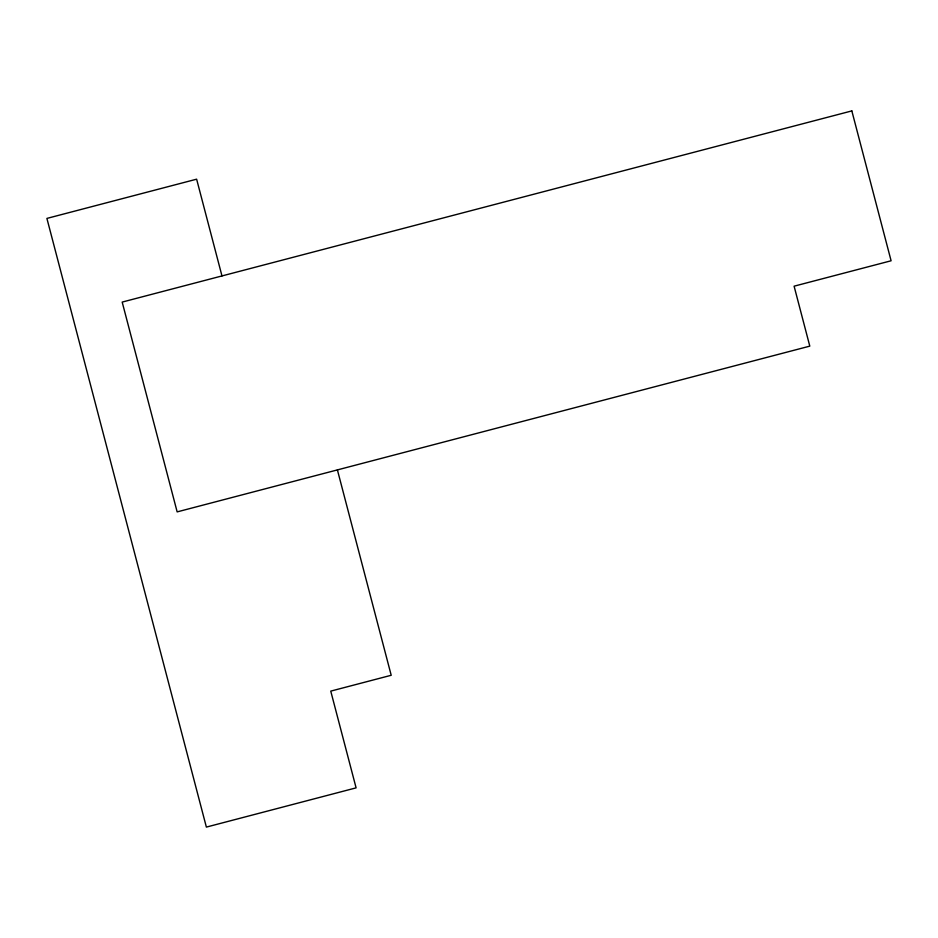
<?xml version="1.0" encoding="UTF-8"?>
<svg xmlns="http://www.w3.org/2000/svg" width="938" height="938" viewBox="0 0 938 938"><rect width="100%" height="100%" fill="white"/><g stroke="black" fill="none" stroke-linecap="round" stroke-linejoin="round"><path stroke-width="1.41" d="M337.399 469.903L391.205 675.278L330.751 691.118L356.1 787.861L206.372 827.093L46.9 218.413L196.628 179.181L221.978 275.936M851.833 110.907L122.186 302.083L177.153 511.89L809.799 346.134L794.099 286.184L891.1 260.776L851.833 110.907"/></g></svg>
